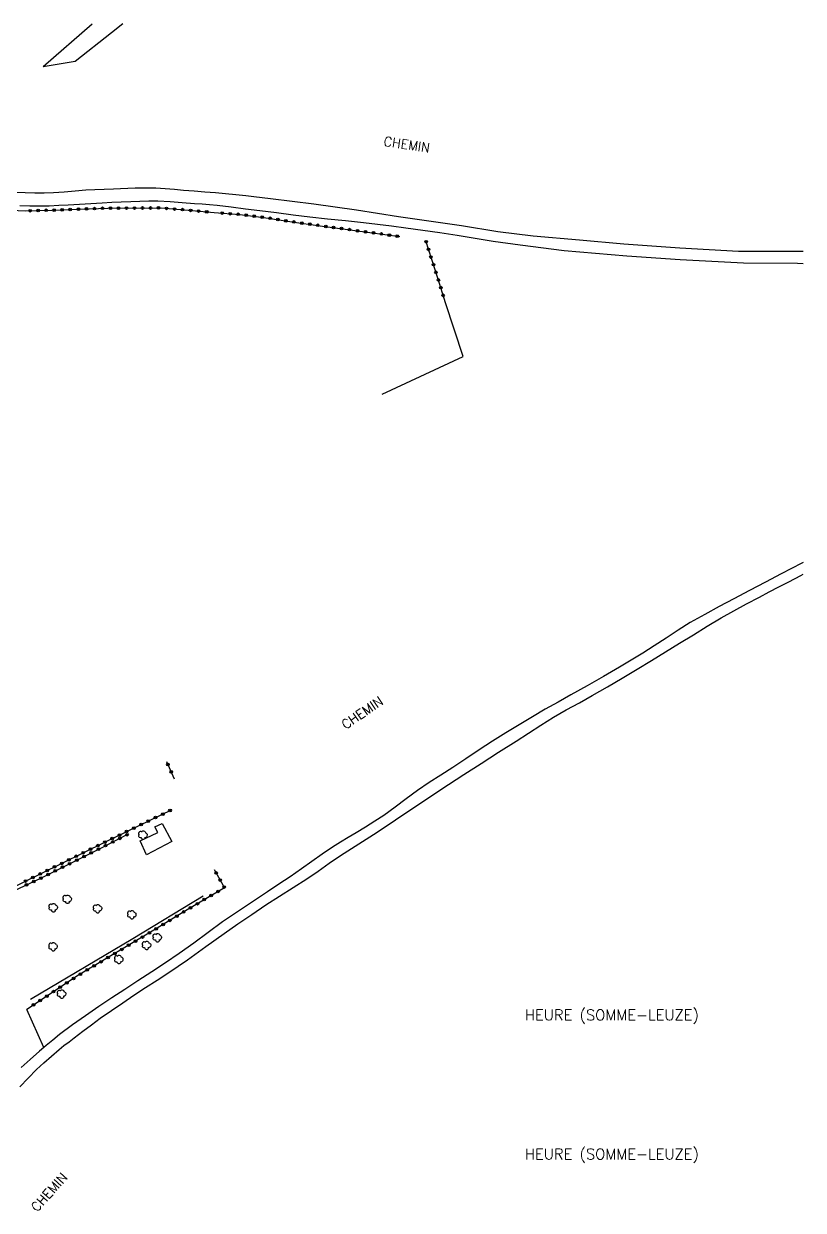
# Model space of a CAD drawing. Header units: millimetres. Extents: x 216000 to 217000, y 109000 to 110001.
# Drawn here: x 216854.4 to 217000, y 109226.8 to 109448.3 of the extents above; entities that cross this region are included whole.
import ezdxf
from ezdxf.enums import TextEntityAlignment as Align

# ---------------------------------------------------------------- set-up
doc = ezdxf.new("R2010")
doc.units = ezdxf.units.MM
doc.layers.get('0').update_dxf_attribs({"linetype": 'CONTINUOUS'})
for name, color, linetype in [('W0017', 7, 'CONTINUOUS'), ('W0071', 7, 'CONTINUOUS'), ('W0104', 1, 'CONTINUOUS'), ('W0211', 2, 'CONTINUOUS'), ('W0214', 2, 'CONTINUOUS'), ('W0300', 7, 'CONTINUOUS'), ('W0322', 7, 'CONTINUOUS'), ('W0323', 7, 'CONTINUOUS'), ('W0330', 7, 'CONTINUOUS'), ('W0980', 7, 'CONTINUOUS'), ('W0989', 7, 'CONTINUOUS')]:
    doc.layers.add(name, color=color, linetype=linetype)
doc.styles.get("Standard").update_dxf_attribs({"font": 'romans.shx', "width": 0.85})

# ---------------------------------------------------------------- blocks, each defined once
blk = doc.blocks.new('T300')
for p, q in [((-0.8, 0.51), (-0.86, 0.34)), ((-0.86, 0.34), (-0.86, 0.17)), ((-0.86, 0.17), (-0.74, 0.06)), ((-0.69, 0.63), (-0.8, 0.51)), ((-0.8, -0.06), (-0.74, 0.06)), ((-0.74, 0.06), (-0.69, 0.11)), ((-0.57, 0.69), (-0.69, 0.63)), ((-0.46, 0.69), (-0.57, 0.69)), ((-0.29, 0.63), (-0.46, 0.69)), ((-0.29, 0.63), (-0.17, 0.74)), ((-0.23, 0.57), (-0.29, 0.63)), ((-0.17, 0.74), (-0.06, 0.8)), ((-0.06, 0.8), (0.06, 0.8)), ((0.06, 0.8), (0.23, 0.74)), ((0.23, 0.74), (0.34, 0.63)), ((0.34, 0.63), (0.4, 0.51)), ((0.46, 0.46), (0.34, 0.46)), ((0.4, 0.51), (0.4, 0.46)), ((0.57, 0.4), (0.46, 0.46)), ((0.57, 0.4), (0.69, 0.29)), ((0.69, 0.29), (0.74, 0.17)), ((0.74, 0.06), (0.69, -0.17)), ((0.74, 0.17), (0.74, 0.06)), ((-0.8, -0.17), (-0.8, -0.06)), ((-0.8, -0.23), (-0.8, -0.17)), ((-0.74, -0.34), (-0.8, -0.23)), ((-0.69, -0.4), (-0.74, -0.34)), ((-0.51, -0.46), (-0.69, -0.4)), ((-0.4, -0.46), (-0.51, -0.46)), ((-0.4, -0.46), (-0.34, -0.46)), ((-0.34, -0.46), (-0.34, -0.4)), ((-0.34, -0.51), (-0.34, -0.46)), ((-0.29, -0.63), (-0.34, -0.51)), ((-0.17, -0.74), (-0.29, -0.63)), ((-0.06, -0.8), (-0.17, -0.74)), ((0.06, -0.8), (-0.06, -0.8)), ((0.17, -0.74), (0.06, -0.8)), ((0.23, -0.69), (0.17, -0.74)), ((0.29, -0.46), (0.23, -0.46)), ((0.29, -0.63), (0.23, -0.69)), ((0.46, -0.4), (0.29, -0.46)), ((0.34, -0.51), (0.29, -0.63)), ((0.34, -0.51), (0.34, -0.46)), ((0.57, -0.34), (0.46, -0.4)), ((0.63, -0.29), (0.57, -0.34)), ((0.69, -0.17), (0.63, -0.29))]:
    blk.add_line(p, q)
blk = doc.blocks.new('t322o')
at = {"color": 0, "linetype": 'Continuous'}
for radius in [0.25, 0.15]:
    blk.add_circle((0, 0), radius, dxfattribs=at)
blk = doc.blocks.new('t323o')
at = {"color": 0, "linetype": 'Continuous'}
for radius in [0.25, 0.15]:
    blk.add_circle((0, 0), radius, dxfattribs=at)

msp = doc.modelspace()

# ---------------------------------------------------------------- linework, layer by layer
at = {"layer": 'W0017'}
msp.add_lwpolyline([(216858.15, 109257.2), (216854.94, 109264.31)], dxfattribs=at)
at = {"layer": 'W0071'}
for points in [[(216890.21, 109416.69), (216888.22, 109416.85), (216886.24, 109417.01), (216884.25, 109417.16), (216882.53, 109417.32), (216880.82, 109417.48), (216879.09, 109417.58), (216877.8, 109417.6), (216876.5, 109417.59), (216875.2, 109417.57), (216873.84, 109417.52), (216872.49, 109417.45), (216871.13, 109417.38), (216869.41, 109417.32), (216867.7, 109417.27), (216865.98, 109417.2), (216863.98, 109417.04), (216861.97, 109416.85), (216859.97, 109416.71), (216858.2, 109416.66), (216856.44, 109416.65), (216854.68, 109416.69), (216853.1, 109416.76)], [(216853.68, 109414.34), (216855.54, 109414.28), (216857.41, 109414.27), (216859.17, 109414.31), (216860.93, 109414.38), (216862.7, 109414.47), (216864.82, 109414.58), (216866.95, 109414.71), (216869.07, 109414.84), (216870.84, 109414.94), (216872.61, 109415.04), (216874.38, 109415.12), (216876.08, 109415.17), (216877.77, 109415.21), (216879.46, 109415.2), (216881.73, 109415.1), (216884.01, 109414.92), (216886.28, 109414.73), (216887.69, 109414.63), (216889.09, 109414.52), (216890.5, 109414.41)], [(216936.17, 109410.58), (216932.25, 109411.13), (216928.32, 109411.67), (216924.39, 109412.24), (216920.46, 109412.85), (216916.53, 109413.48), (216912.59, 109414.06), (216908.55, 109414.59), (216904.51, 109415.07), (216900.47, 109415.57), (216898.93, 109415.78), (216897.4, 109415.98), (216895.87, 109416.17), (216893.98, 109416.36), (216892.1, 109416.53), (216890.21, 109416.69)], [(216890.5, 109414.41), (216893.16, 109414.08), (216895.82, 109413.75), (216898.48, 109413.42), (216901.59, 109413.02), (216904.69, 109412.61), (216907.8, 109412.23), (216911.15, 109411.87), (216914.5, 109411.54), (216917.86, 109411.19), (216920.48, 109410.87), (216923.1, 109410.54), (216925.73, 109410.19), (216928.94, 109409.75), (216932.14, 109409.3), (216935.35, 109408.82), (216937.58, 109408.46), (216939.82, 109408.09), (216942.06, 109407.72)], [(217000, 109405.78), (216987.92, 109405.73), (216976.94, 109406.36), (216966.45, 109407.15), (216958.17, 109407.85), (216949.56, 109408.63), (216942.94, 109409.43), (216936.17, 109410.58)], [(216942.06, 109407.72), (216947.12, 109406.98), (216955.36, 109405.95), (216967.05, 109404.95), (216977.02, 109404.25), (216988.82, 109403.62), (216998.95, 109403.56), (217000, 109403.55)], [(217000, 109347.72), (216999.71, 109347.57), (216997.79, 109346.6), (216995.87, 109345.62), (216992.92, 109344.06), (216989.97, 109342.5), (216987.02, 109340.92), (216984.3, 109339.48), (216981.58, 109338.02), (216978.9, 109336.5), (216976.64, 109335.09), (216974.41, 109333.62), (216972.17, 109332.17), (216970.01, 109330.82), (216967.84, 109329.49), (216965.66, 109328.17), (216962.66, 109326.43), (216959.63, 109324.72), (216956.61, 109323.01), (216954.21, 109321.67), (216951.81, 109320.32), (216949.43, 109318.94), (216946.92, 109317.43), (216944.43, 109315.9), (216941.96, 109314.34), (216939.47, 109312.72), (216936.99, 109311.09), (216934.51, 109309.46), (216932.3, 109308.04), (216930.1, 109306.63), (216927.92, 109305.17), (216925.83, 109303.63), (216923.78, 109302.04), (216921.67, 109300.52), (216919.97, 109299.41), (216918.23, 109298.34), (216916.5, 109297.28), (216915.02, 109296.39), (216913.53, 109295.5), (216912.07, 109294.58), (216910.12, 109293.26), (216908.2, 109291.88), (216906.27, 109290.51), (216904.16, 109289.07), (216902.04, 109287.65), (216899.92, 109286.23), (216897.68, 109284.75), (216895.45, 109283.27), (216893.22, 109281.78), (216891.54, 109280.62)], [(216891.83, 109278.48), (216894.41, 109280.26), (216897, 109282.04), (216899.6, 109283.8), (216902.15, 109285.44), (216904.72, 109287.05), (216907.27, 109288.7), (216909.36, 109290.13), (216911.45, 109291.58), (216913.55, 109293), (216915.61, 109294.32), (216917.69, 109295.62), (216919.75, 109296.93), (216922.48, 109298.75), (216925.2, 109300.6), (216927.91, 109302.44), (216930.8, 109304.35), (216933.7, 109306.25), (216936.61, 109308.14), (216939.85, 109310.23), (216943.1, 109312.32), (216946.35, 109314.39), (216948.67, 109315.89), (216950.99, 109317.38), (216953.34, 109318.82), (216955.74, 109320.19), (216958.17, 109321.52), (216960.59, 109322.86), (216963.4, 109324.48), (216966.2, 109326.13), (216968.99, 109327.79), (216971.63, 109329.4), (216974.27, 109331.02), (216976.9, 109332.64), (216979.47, 109334.23), (216982.03, 109335.82), (216984.63, 109337.37), (216987, 109338.7), (216989.4, 109339.98), (216991.8, 109341.26), (216993.62, 109342.21), (216995.45, 109343.15), (216997.27, 109344.1), (216999.55, 109345.29), (217000, 109345.53)], [(216891.54, 109280.62), (216888.84, 109278.65), (216886.15, 109276.67), (216883.43, 109274.73), (216880.88, 109273), (216878.3, 109271.3), (216875.73, 109269.61), (216873.29, 109268.02), (216870.84, 109266.44), (216868.41, 109264.83), (216865.93, 109263.13), (216863.48, 109261.4), (216861.08, 109259.6), (216859.81, 109258.58), (216858.56, 109257.54), (216858.15, 109257.2), (216857.32, 109256.49), (216855.59, 109254.98), (216853.88, 109253.43)], [(216853.65, 109249.86), (216855.2, 109251.48), (216856.78, 109253.06), (216858.15, 109254.33), (216859.56, 109255.58), (216860.99, 109256.79), (216861.91, 109257.54), (216862.85, 109258.27), (216863.79, 109259), (216865.41, 109260.24), (216867.05, 109261.45), (216868.69, 109262.65), (216870.77, 109264.11), (216872.87, 109265.55), (216874.98, 109266.97), (216877.14, 109268.38), (216879.33, 109269.77), (216881.49, 109271.19), (216884.96, 109273.58), (216888.39, 109276.03), (216891.83, 109278.48)]]:
    msp.add_lwpolyline(points, dxfattribs=at)
at = {"layer": 'W0104'}
msp.add_lwpolyline([(216882.08, 109295.67), (216877.35, 109293.16), (216876.13, 109295.75), (216879.42, 109297.35), (216878.88, 109298.37), (216880.23, 109299.01)], close=True, dxfattribs=at)
at = {"layer": 'W0211'}
msp.add_lwpolyline([(216867.15, 109448.21), (216858.03, 109440.21)], dxfattribs=at)
at = {"layer": 'W0214'}
msp.add_lwpolyline([(216872.87, 109448.27), (216870.77, 109446.57), (216864.02, 109441.25), (216858.03, 109440.21)], dxfattribs=at)
at = {"layer": 'W0300'}
msp.add_lwpolyline([(216887.88, 109285.45), (216874.77, 109277.48), (216855.66, 109266.15)], dxfattribs=at)
at = {"layer": 'W0322'}
for points in [[(216788.69, 109421.69), (216793.17, 109421.35), (216798.66, 109421.01), (216808.61, 109420.06), (216813.79, 109419.4), (216818.93, 109418.87), (216826.28, 109417.78), (216834.64, 109416.27), (216839.3, 109415.4), (216844.04, 109414.53), (216849.19, 109413.62), (216854.75, 109413.36), (216859.62, 109413.48), (216870.11, 109413.85), (216880.11, 109413.89), (216885.13, 109413.48), (216889.96, 109413.06)], [(216889.96, 109413.06), (216894.73, 109412.68), (216899.24, 109412.13), (216904.47, 109411.32), (216909.75, 109410.58), (216919.95, 109409.2), (216924.61, 109408.58)]]:
    msp.add_lwpolyline(points, dxfattribs=at)
at = {"layer": 'W0323'}
for points in [[(216933.15, 109396.15), (216931.74, 109400.79), (216929.49, 109407.75)], [(216882.58, 109307.29), (216881.11, 109310.48)], [(216818.43, 109270.35), (216827.53, 109274.78), (216840.07, 109281.07), (216857.63, 109289.67), (216869.52, 109295.51), (216882.14, 109301.62)], [(216849.45, 109285.01), (216857.58, 109288.79), (216868.65, 109294.35), (216873.7, 109296.92)], [(216889.99, 109290.42), (216891.87, 109287.02), (216884.9, 109282.89), (216878.98, 109279.25), (216864.61, 109270.69), (216854.94, 109264.31)]]:
    msp.add_lwpolyline(points, dxfattribs=at)
at = {"layer": 'W0330'}
msp.add_lwpolyline([(216921.34, 109379.13), (216936.45, 109386.16), (216933.15, 109396.15)], dxfattribs=at)

# ---------------------------------------------------------------- block references
at = {"layer": 'W0300', "rotation": 359.9999899820874}
for p in [(216876.71, 109296.81), (216859.95, 109283.28), (216862.57, 109284.85), (216868.21, 109283.09), (216874.61, 109281.95), (216879.39, 109277.68), (216859.91, 109275.99), (216877.36, 109276.23), (216872.18, 109273.6), (216861.51, 109267.15)]:
    msp.add_blockref('T300', p, dxfattribs=at)
at = {"layer": 'W0322'}
for p, rotation in [((216855.59, 109413.38), 1.390286919716999), ((216857.09, 109413.41), 1.390286919716999), ((216858.59, 109413.45), 1.390286919716999), ((216860.09, 109413.49), 2.067797636884179), ((216861.59, 109413.55), 2.067797636884179), ((216863.09, 109413.6), 2.067797636884179), ((216864.59, 109413.65), 2.067797636884179), ((216866.09, 109413.71), 2.067797636884179), ((216867.59, 109413.76), 2.067797636884179), ((216869.09, 109413.82), 2.067797636884179), ((216870.59, 109413.86), 0.2005544646693024), ((216872.09, 109413.86), 0.2005544646693024), ((216873.59, 109413.87), 0.2005544646693024), ((216875.09, 109413.87), 0.2005544646693024), ((216876.59, 109413.88), 0.2005544646693024), ((216878.09, 109413.88), 0.2005544646693024), ((216879.59, 109413.89), 0.2005544646693024), ((216881.08, 109413.81), 355.3770990850259), ((216882.58, 109413.69), 355.3770990850259), ((216884.07, 109413.57), 355.3770990850259), ((216885.57, 109413.44), 354.9554700090601), ((216887.06, 109413.31), 354.9554700090601), ((216888.56, 109413.18), 354.9554700090601), ((216891.45, 109412.94), 355.4251247167939), ((216892.95, 109412.82), 355.4251247167939), ((216894.44, 109412.7), 355.4251247167939), ((216895.94, 109412.53), 353.1752535754888), ((216897.42, 109412.35), 353.1752535754888), ((216898.91, 109412.17), 353.1752535754888), ((216900.4, 109411.96), 351.1812832945301), ((216901.88, 109411.73), 351.1812832945301), ((216903.36, 109411.5), 351.1812832945301), ((216904.85, 109411.27), 352.006569004903), ((216906.33, 109411.06), 352.006569004903), ((216907.82, 109410.85), 352.006569004903), ((216909.3, 109410.65), 352.006569004903), ((216910.79, 109410.44), 352.257142395219), ((216912.27, 109410.24), 352.257142395219), ((216913.76, 109410.04), 352.257142395219), ((216915.25, 109409.84), 352.257142395219), ((216916.73, 109409.63), 352.257142395219), ((216918.22, 109409.43), 352.257142395219), ((216919.71, 109409.23), 352.257142395219), ((216921.19, 109409.03), 352.4481002234548), ((216922.68, 109408.83), 352.4481002234548), ((216924.17, 109408.64), 352.4481002234548)]:
    msp.add_blockref('t322o', p, dxfattribs=dict(at, rotation=rotation))
at = {"layer": 'W0323'}
for p, rotation in [((216929.54, 109407.59), 107.9198108865501), ((216930, 109406.16), 107.9198108865501), ((216930.46, 109404.73), 107.9198108865501), ((216930.92, 109403.31), 107.9198108865501), ((216931.39, 109401.88), 107.9198108865501), ((216931.84, 109400.45), 106.8882040953235), ((216932.28, 109399.02), 106.8882040953235), ((216932.71, 109397.58), 106.8882040953235), ((216881.33, 109310.01), 114.6259724552109), ((216881.95, 109308.65), 114.6259724552109), ((216881.71, 109301.41), 25.83950303818731), ((216877.66, 109299.45), 25.83950303818731), ((216879.01, 109300.11), 25.83950303818731), ((216880.36, 109300.76), 25.83950303818731), ((216872.26, 109296.84), 25.83950303818731), ((216873.61, 109297.49), 25.83950303818731), ((216873.68, 109296.91), 26.90892126790727), ((216874.96, 109298.14), 25.83950303818731), ((216876.31, 109298.8), 25.83950303818731), ((216868.22, 109294.87), 26.14888982686547), ((216869.56, 109295.53), 25.83950303818731), ((216869.67, 109294.87), 26.90892126790727), ((216870.91, 109296.18), 25.83950303818731), ((216871.01, 109295.55), 26.90892126790727), ((216872.35, 109296.23), 26.90892126790727), ((216864.18, 109292.88), 26.14888982686547), ((216865.52, 109293.55), 26.14888982686547), ((216865.65, 109292.85), 26.69541442175442), ((216866.87, 109294.21), 26.14888982686547), ((216866.99, 109293.52), 26.69541442175442), ((216868.33, 109294.2), 26.69541442175442), ((216858.79, 109290.24), 26.14888982686547), ((216860.14, 109290.9), 26.14888982686547), ((216861.49, 109291.56), 26.14888982686547), ((216861.63, 109290.83), 26.69541442175442), ((216862.83, 109292.22), 26.14888982686547), ((216862.97, 109291.5), 26.69541442175442), ((216864.31, 109292.17), 26.69541442175442), ((216854.75, 109288.26), 26.08162582460157), ((216856.1, 109288.92), 26.08162582460157), ((216856.25, 109288.17), 24.89918135829217), ((216857.45, 109289.58), 26.08162582460157), ((216857.61, 109288.8), 26.69541442175442), ((216858.95, 109289.48), 26.69541442175442), ((216860.29, 109290.15), 26.69541442175442), ((216890.35, 109289.77), 298.9973569983207), ((216891.08, 109288.45), 298.9973569983207), ((216854.89, 109287.54), 24.89918135829217), ((216890.7, 109286.33), 210.6414378496476), ((216891.81, 109287.14), 298.9973569983207), ((216886.83, 109284.03), 210.6414378496476), ((216888.12, 109284.8), 210.6414378496476), ((216889.41, 109285.56), 210.6414378496476), ((216882.98, 109281.71), 211.5875114521523), ((216884.26, 109282.49), 211.5875114521523), ((216885.54, 109283.27), 210.6414378496476), ((216879.14, 109279.35), 211.5875114521523), ((216880.42, 109280.14), 211.5875114521523), ((216881.7, 109280.92), 211.5875114521523), ((216875.28, 109277.05), 210.785086153613), ((216876.57, 109277.81), 210.785086153613), ((216877.86, 109278.58), 210.785086153613), ((216871.41, 109274.74), 210.785086153613), ((216872.7, 109275.51), 210.785086153613), ((216873.99, 109276.28), 210.785086153613), ((216868.84, 109273.21), 210.785086153613), ((216870.13, 109273.98), 210.785086153613), ((216864.97, 109270.9), 210.785086153613), ((216866.26, 109271.67), 210.785086153613), ((216867.55, 109272.44), 210.785086153613), ((216861.2, 109268.44), 213.4020273954219), ((216862.46, 109269.27), 213.4020273954219), ((216863.71, 109270.09), 213.4020273954219), ((216857.45, 109265.97), 213.4020273954219), ((216858.7, 109266.79), 213.4020273954219), ((216859.95, 109267.62), 213.4020273954219), ((216856.2, 109265.14), 213.4020273954219)]:
    msp.add_blockref('t323o', p, dxfattribs=dict(at, rotation=rotation))

# ---------------------------------------------------------------- texts
at = {"layer": 'W0980'}
for p in [(216964.26, 109263.12), (216964.26, 109237.16)]:
    msp.add_text('HEURE (SOMME-LEUZE)', height=2, dxfattribs=at).set_placement(p, align=Align.MIDDLE)
at = {"layer": 'W0989'}
for rotation, p in [(351.5357, (216921.52, 109425.5)), (34.4842, (216914.52, 109316.48)), (47.9021, (216856.86, 109226.37))]:
    msp.add_text('CHEMIN', height=1.75, rotation=rotation, dxfattribs=at).set_placement(p)

doc.saveas('drawing.dxf')
